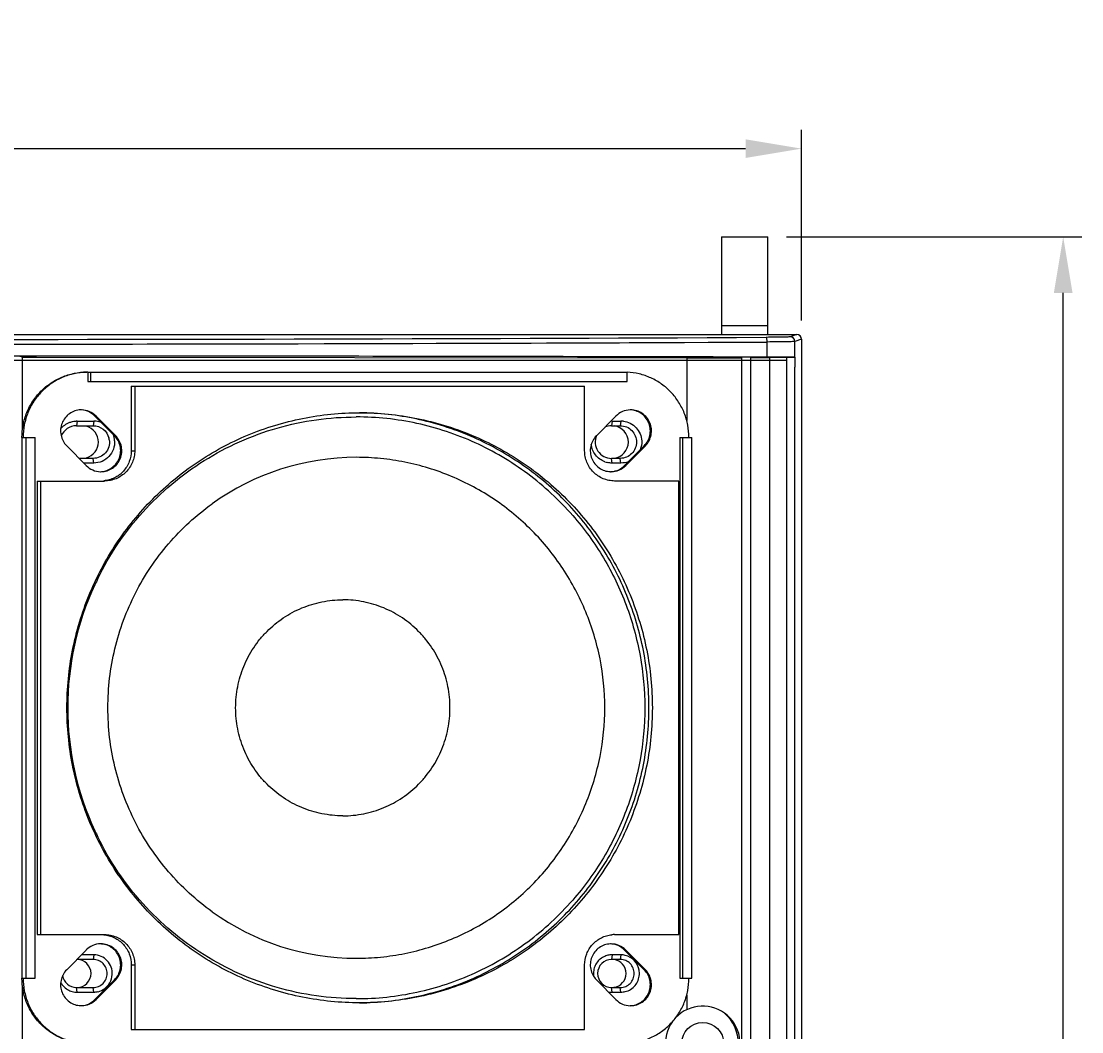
# Model space of a CAD drawing. Header units: millimetres. Extents: x 0 to 1782, y 0 to 1260.
# Drawn here: x 267.5 to 381.3, y 900.5 to 1008.9 of the extents above; entities that cross this region are included whole.
import ezdxf

# ---------------------------------------------------------------- set-up
doc = ezdxf.new("R2010")
doc.units = ezdxf.units.MM
doc.header["$LTSCALE"] = 0.1
doc.layers.get('0').update_dxf_attribs({"lineweight": 13})
doc.layers.get('Defpoints').update_dxf_attribs({"lineweight": 9})
doc.layers.add('标注', color=251, linetype='Continuous', lineweight=9)
doc.styles.get("Standard").update_dxf_attribs({"font": 'arial.ttf'})
doc.dimstyles.new('STANDARD 4', dxfattribs={"dimscale": 4, "dimtxt": 2.5, "dimasz": 1.5, "dimexe": 0.5, "dimexo": 0.5, "dimgap": 0.5, "dimtad": 1, "dimtoh": 1, "dimdec": 1, "dimzin": 12, "dimdsep": 46, "dimtxsty": 'Standard', "dimcen": 0, "dimclrd": 256, "dimclre": 256, "dimclrt": 256, "dimadec": 0, "dimazin": 0, "dimtp": 0.01, "dimtm": 0.01, "dimtfac": 1, "dimtdec": 1, "dimtofl": 0, "dimtmove": 0, "dimatfit": 3, "dimfxl": 1, "dimtolj": 1, "dimtzin": 4, "dimlwd": -1, "dimlwe": -1, "dimarcsym": 0})

# ---------------------------------------------------------------- blocks, each defined once
blk = doc.blocks.new('*D3')
at = {"layer": 'Defpoints', "color": 0, "transparency": 16777216}
for p in [(347.6, 985.8), (379.29, 985.8), (351.21, 668.8)]:
    blk.add_point(p, dxfattribs=at)
at = {"layer": '标注', "transparency": 16777216}
for p, q in [((349.6, 985.8), (381.29, 985.8)), ((379.29, 674.8), (379.29, 979.8)), ((353.21, 668.8), (381.29, 668.8))]:
    blk.add_line(p, q, dxfattribs=at)
for points in [[(378.29, 979.8), (380.29, 979.8), (379.29, 985.8)], [(378.29, 674.8), (380.29, 674.8), (379.29, 668.8)]]:
    blk.add_solid(points, dxfattribs=at)
at = {"layer": '标注', "transparency": 16777216, "insert": (372.18, 827.3), "char_height": 10, "attachment_point": 5, "rotation": 90}
blk.add_mtext('\\A1;317', dxfattribs=at)
blk = doc.blocks.new('*D4')
at = {"layer": 'Defpoints', "color": 0, "transparency": 16777216}
for p in [(351.21, 995.27), (140.99, 974.83), (351.21, 974.83)]:
    blk.add_point(p, dxfattribs=at)
at = {"layer": '标注', "transparency": 16777216}
for p, q in [((140.99, 976.83), (140.99, 997.27)), ((351.21, 976.83), (351.21, 997.27)), ((146.99, 995.27), (345.21, 995.27))]:
    blk.add_line(p, q, dxfattribs=at)
for points in [[(146.99, 996.27), (146.99, 994.27), (140.99, 995.27)], [(345.21, 996.27), (345.21, 994.27), (351.21, 995.27)]]:
    blk.add_solid(points, dxfattribs=at)
at = {"layer": '标注', "transparency": 16777216, "insert": (246.1, 1002.37), "char_height": 10, "attachment_point": 5}
blk.add_mtext('\\A1;210', dxfattribs=at)

msp = doc.modelspace()

# ---------------------------------------------------------------- hatches: boundary and pattern name
at = {"layer": '标注'}
h = msp.add_hatch(dxfattribs=at)
h.set_pattern_fill('HONEY', color=256, scale=2)
h.set_pattern_definition([(0, (631.211, 141.5306), (9.525, 5.49926), [6.35, -12.7]), (120, (631.211, 141.5306), (-9.525, 5.49926), [6.35, -12.7]), (60, (631.211, 141.5306), (2e-08, 10.998523), [-12.7, 6.35])])
edge = h.paths.add_edge_path()
edge.add_spline(control_points=[(349.58, 812.21), (337.65, 826.91), (308.87, 854.53), (234.31, 863.25), (184.37, 916.54), (164.79, 958.13), (158.76, 972.55)], knot_values=[29.485286, 29.485286, 29.485286, 29.485286, 84.993062, 150.670041, 241.548536, 288.497234, 288.497234, 288.497234, 288.497234], degree=3, periodic=0)
edge.add_line((158.76, 972.55), (142.62, 972.55))
edge.add_line((142.62, 972.55), (142.62, 682.05))
edge.add_line((142.62, 682.05), (218.71, 682.05))
edge.add_line((218.71, 682.05), (225.74, 694.05))
edge.add_line((225.74, 694.05), (236.52, 694.05))
edge.add_line((236.52, 694.05), (242.52, 683.65))
edge.add_line((242.52, 683.65), (249.68, 683.65))
edge.add_line((249.68, 683.65), (255.68, 694.05))
edge.add_line((255.68, 694.05), (266.46, 694.05))
edge.add_line((266.46, 694.05), (273.49, 682.05))
edge.add_line((273.49, 682.05), (349.58, 682.05))
edge.add_line((349.58, 682.05), (349.58, 812.21))

# ---------------------------------------------------------------- linework, layer by layer
for p, q in [((342.6, 985.8), (342.6, 975.33)), ((342.6, 985.8), (347.6, 985.8)), ((347.6, 975.33), (347.6, 985.8)), ((342.6, 976.3), (347.6, 976.3)), ((141.49, 975.33), (350.7, 975.33)), ((141.49, 975.33), (350.7, 975.33)), ((157.61, 975.33), (350.7, 975.33)), ((347.53, 972.92), (347.53, 974.53)), ((347.53, 972.92), (347.53, 974.53)), ((347.53, 972.92), (347.53, 974.53)), ((350.7, 975.33), (349.98, 975.09)), ((350.7, 975.33), (349.98, 975.09)), ((350.7, 975.33), (349.98, 975.09)), ((351.21, 974.83), (350.48, 974.59)), ((351.21, 974.83), (350.48, 974.59)), ((351.21, 974.83), (350.48, 974.59)), ((350.48, 972.88), (350.48, 974.59)), ((350.48, 972.91), (350.48, 974.59)), ((350.48, 972.88), (350.48, 974.59)), ((351.21, 974.83), (351.21, 679.77)), ((351.21, 974.83), (351.21, 679.77)), ((351.21, 974.83), (351.21, 810.18)), ((349.58, 972.55), (142.62, 972.55)), ((267.6, 972.92), (267.3, 972.96)), ((267.6, 972.92), (267.3, 972.96)), ((267.6, 972.92), (269.1, 972.92)), ((267.6, 965.21), (267.6, 972.92)), ((267.6, 972.92), (338.89, 972.84)), ((338.89, 972.84), (338.89, 966.11)), ((338.89, 972.84), (344.78, 972.84)), ((344.78, 972.87), (344.78, 817.92)), ((345.78, 816.76), (345.78, 972.87)), ((347.78, 972.83), (345.78, 972.83)), ((349.64, 972.88), (347.78, 972.87)), ((347.78, 972.87), (347.78, 814.4)), ((349.64, 681.71), (349.64, 972.91)), ((349.64, 681.71), (349.64, 972.88)), ((349.64, 812.12), (349.64, 972.88)), ((350.48, 972.88), (350.5, 972.88)), ((350.48, 972.88), (350.5, 972.88)), ((350.5, 972.91), (350.5, 972.03)), ((350.5, 972.88), (350.5, 972.03)), ((350.5, 972.88), (350.5, 972.03)), ((274.61, 971.3), (274.61, 970.3)), ((274.61, 971.3), (332.48, 971.3)), ((274.91, 971.3), (274.91, 970.3)), ((332.48, 970.3), (332.48, 971.3)), ((350.5, 972.03), (350.5, 971.83)), ((350.5, 972.03), (350.5, 971.83)), ((350.5, 972.03), (350.5, 971.83)), ((350.5, 682.57), (350.5, 971.83)), ((350.5, 682.57), (350.5, 971.83)), ((350.5, 811.07), (350.5, 971.83)), ((274.61, 970.3), (332.48, 970.3)), ((279.27, 969.8), (279.27, 962.87)), ((279.27, 969.8), (327.93, 969.8)), ((279.64, 969.8), (279.64, 962.87)), ((327.93, 962.87), (327.93, 969.8)), ((277.48, 964.47), (275.37, 966.59)), ((275.49, 966.59), (275.37, 966.59)), ((277.6, 964.47), (275.49, 966.59)), ((331.29, 966.59), (329.19, 964.47)), ((273.45, 966.05), (273.39, 965.55)), ((273.39, 965.55), (275.19, 965.55)), ((273.45, 966.05), (275.25, 966.05)), ((275.25, 966.05), (275.19, 965.55)), ((330.88, 966.05), (330.82, 965.55)), ((330.82, 965.55), (331.76, 965.55)), ((330.88, 966.05), (331.82, 966.05)), ((331.82, 966.05), (331.76, 965.55)), ((267.54, 964.3), (267.54, 906.3)), ((267.54, 964.3), (268.96, 964.3)), ((267.97, 964.3), (267.97, 906.3)), ((268.96, 906.3), (268.96, 964.3)), ((277.6, 964.47), (277.48, 964.47)), ((338.13, 964.3), (338.13, 906.3)), ((338.13, 964.3), (339.43, 964.3)), ((338.44, 964.3), (338.44, 906.3)), ((339.43, 906.3), (339.43, 964.3)), ((272.34, 963.4), (274.44, 961.28)), ((332.22, 961.28), (334.33, 963.4)), ((332.34, 961.28), (334.45, 963.4)), ((334.45, 963.4), (334.33, 963.4)), ((275.19, 962.05), (273.68, 962.05)), ((275.25, 961.55), (275.19, 962.05)), ((279.27, 962.87), (279.64, 962.87)), ((330.88, 961.55), (330.82, 962.05)), ((331.76, 962.05), (330.82, 962.05)), ((331.82, 961.55), (331.76, 962.05)), ((275.25, 961.55), (274.18, 961.55)), ((331.82, 961.55), (330.88, 961.55)), ((332.34, 961.28), (332.22, 961.28)), ((269.17, 959.62), (269.17, 910.97)), ((269.17, 959.62), (276.41, 959.62)), ((269.54, 959.62), (269.54, 910.97)), ((338.03, 959.62), (331.15, 959.62)), ((338.03, 910.97), (338.03, 959.62)), ((269.17, 910.97), (276.41, 910.97)), ((331.15, 910.97), (338.03, 910.97)), ((274.44, 909.31), (272.34, 907.19)), ((275.25, 908.8), (273.93, 908.8)), ((275.25, 908.8), (275.19, 908.3)), ((330.88, 908.8), (330.82, 908.3)), ((331.82, 908.8), (330.88, 908.8)), ((331.82, 908.8), (331.76, 908.3)), ((332.34, 909.31), (332.22, 909.31)), ((334.33, 907.19), (332.22, 909.31)), ((334.45, 907.19), (332.34, 909.31)), ((275.19, 908.3), (273.45, 908.3)), ((279.27, 907.72), (279.27, 900.8)), ((279.27, 907.72), (279.64, 907.72)), ((279.64, 907.72), (279.64, 900.8)), ((327.93, 900.8), (327.93, 907.72)), ((331.76, 908.3), (330.82, 908.3)), ((267.54, 906.3), (268.96, 906.3)), ((275.37, 904.01), (277.48, 906.13)), ((275.49, 904.01), (277.6, 906.13)), ((277.6, 906.13), (277.48, 906.13)), ((329.19, 906.13), (331.29, 904.01)), ((334.45, 907.19), (334.33, 907.19)), ((338.13, 906.3), (339.43, 906.3)), ((267.6, 860.89), (267.6, 905.38)), ((273.45, 904.8), (273.39, 905.3)), ((273.39, 905.3), (275.19, 905.3)), ((275.25, 904.8), (275.19, 905.3)), ((330.82, 905.3), (331.76, 905.3)), ((330.88, 904.8), (330.82, 905.3)), ((331.82, 904.8), (331.76, 905.3)), ((273.45, 904.8), (275.25, 904.8)), ((275.49, 904.01), (275.37, 904.01)), ((330.88, 904.8), (331.82, 904.8)), ((338.89, 904.49), (338.89, 902.91)), ((279.27, 900.8), (327.93, 900.8))]:
    msp.add_line(p, q)
msp.add_circle((340.6, 899.3), 2.25)
for centre, radius, start, end in [((246.1, 22873.76), 21899.47, 269.734619, 270.265381), ((246.1, 22873.76), 21899.47, 269.734619, 270.265381), ((246.1, 22817.93), 21843.13, 269.734277, 270.265723), ((246.1, 22817.93), 21843.13, 269.734277, 270.265723), ((246.1, 22873.76), 21899.47, 269.769394, 270.265381), ((349.98, 974.59), 0.5, 0.0105, 89.9196), ((349.98, 974.59), 0.5, 0.0105, 89.9196), ((349.98, 974.59), 0.5, 0.0105, 89.9196), ((274.61, 964.44), 6.86, 90.0003, 91.0171), ((273.92, 965.04), 2.21, 89.9982, 91.5819), ((273.91, 965.02), 2.22, 44.7322, 89.9639), ((273.79, 965.02), 2.23, 44.7396, 84.9462), ((332.87, 965.02), 2.23, 91.6112, 135.2653), ((332.87, 965.04), 2.21, 90.0027, 91.5862), ((273.39, 963.8), 1.75, 90, 159.0749), ((273.41, 964.18), 1.87, 88.8421, 91.592), ((275.25, 963.84), 2.21, 83.0928, 89.9814), ((275.25, 963.81), 2.24, 68.4391, 83.1002), ((330.82, 963.8), 1.75, 90, 113.9789), ((330.84, 964.18), 1.87, 88.8421, 91.592), ((331.82, 963.84), 2.21, 83.0928, 89.9814), ((275.15, 963.8), 1.77, 7.4688, 14.868), ((275.21, 963.79), 2.28, 3.385, 21.3313), ((330.82, 963.8), 1.75, 156.6642, 270), ((303.44, 935.63), 26.53, 90.0202, 125.6945), ((276.02, 962.85), 2.23, 224.7347, 268.3888), ((330.89, 963.8), 2.26, 249.7765, 256.311), ((330.76, 962.85), 2.22, 270.0361, 315.2678), ((330.64, 962.85), 2.23, 275.0538, 315.2604), ((331.83, 963.75), 2.2, 290.1114, 291.6164), ((276.02, 962.83), 2.21, 268.4138, 269.9973), ((330.76, 962.83), 2.21, 268.4181, 270.0018), ((303.86, 935.3), 31.41, 155.1643, 204.8357), ((303.75, 935.34), 31.28, 153.7919, 155.147), ((303.75, 935.25), 31.28, 204.853, 206.2081), ((303.44, 934.96), 26.53, 234.3055, 269.9798), ((331.15, 907.78), 3.19, 90.0077, 95.1203), ((276.02, 907.75), 2.23, 91.6112, 135.2653), ((276.02, 907.76), 2.21, 90.0027, 91.5862), ((330.76, 907.76), 2.21, 89.9982, 91.5819), ((330.76, 907.75), 2.22, 44.7322, 89.9639), ((330.64, 907.74), 2.23, 44.7396, 84.9462), ((331.82, 906.82), 1.98, 76.4662, 89.9428), ((330.82, 906.8), 1.5, 90, 270), ((273.39, 906.8), 1.5, 188.3873, 270), ((330.89, 906.8), 2.01, 183.5649, 189.1768), ((331.79, 906.8), 2.02, 356.6857, 9.8822), ((275.24, 906.78), 1.99, 283.5939, 330.2732), ((273.42, 906.46), 1.67, 268.0764, 271.0829), ((273.91, 905.57), 2.22, 270.0361, 315.2678), ((273.79, 905.57), 2.23, 275.0538, 315.2604), ((275.25, 906.78), 1.98, 270.0573, 283.5324), ((330.85, 906.46), 1.67, 268.0764, 271.0829), ((332.87, 905.57), 2.23, 224.7347, 268.3888), ((331.82, 906.78), 1.98, 270.0573, 283.5324), ((273.92, 905.56), 2.21, 268.4181, 270.0018), ((332.87, 905.56), 2.21, 268.4138, 269.9973), ((340.6, 899.3), 4, 144.0326, 136.5462), ((340.11, 899.29), 4.31, 359.9637, 48.6074)]:
    msp.add_arc(centre, radius, start, end)
for centre, major_axis, ratio, start_param, end_param in [((350.7, 974.83), (0.475, 0.158), 0.998478, -0.32105, 1.248833), ((350.7, 974.83), (0.475, 0.158), 0.998478, -0.32105, 1.248833), ((350.7, 974.83), (0.475, 0.158), 0.998478, -0.32105, 1.248833), ((246.1, 969.64), (388.5, 0), 0.008727, 1.298735, 1.842858), ((246.1, 969.64), (388.5, 0), 0.008727, 7.589832, 8.118132), ((246.1, 969.64), (388.5, 0), 0.008727, 1.306646, 1.797987), ((346.49, 972.88), (4, 0), 0.008727, 0.05236, 1.306646), ((346.49, 972.88), (4, 0), 0.008727, 0.05236, 1.306646), ((350, 972.88), (0.5, 0), 0.008727, 0.05236, 2.356194), ((350, 972.88), (0.5, 0), 0.008727, 0.05236, 2.356194), ((273.99, 963.8), (1.76, 0), 0.992546, -1.304831, 1.304831), ((330.86, 963.8), (1.76, 0), 0.992546, 4.847543, 7.718827), ((273.44, 906.8), (-1.51, 0), 0.992546, 7.853982, 10.995574), ((330.86, 906.8), (-1.51, 0), 0.992546, 7.990705, 10.858851)]:
    msp.add_ellipse(centre, major_axis=major_axis, ratio=ratio, start_param=start_param, end_param=end_param)
for points, knots in [([(349.98, 975.09), (349.96, 975.08), (349.88, 975.08), (349.73, 975.06), (349.49, 975.06), (349.19, 975.05), (348.81, 975.04), (348.21, 975.04), (347.73, 975.03), (347.4, 975.03)], [0, 0, 0, 0, 0.027978, 0.088319, 0.179675, 0.299762, 0.445615, 0.613697, 1, 1, 1, 1]), ([(349.98, 975.09), (349.96, 975.08), (349.88, 975.08), (349.73, 975.06), (349.49, 975.06), (349.19, 975.05), (348.81, 975.04), (348.21, 975.04), (347.73, 975.03), (347.4, 975.03)], [0, 0, 0, 0, 0.027978, 0.088319, 0.179675, 0.299762, 0.445615, 0.613697, 1, 1, 1, 1]), ([(349.98, 975.09), (349.96, 975.08), (349.88, 975.08), (349.73, 975.06), (349.49, 975.06), (349.19, 975.05), (348.81, 975.04), (348.21, 975.04), (347.73, 975.03), (347.4, 975.03)], [0, 0, 0, 0, 0.027978, 0.088319, 0.179675, 0.299762, 0.445615, 0.613697, 1, 1, 1, 1]), ([(347.53, 974.53), (347.53, 974.65), (347.52, 974.81), (347.47, 974.97), (347.42, 975.03), (347.4, 975.03)], [0, 0, 0, 0, 0.661432, 0.880208, 1, 1, 1, 1]), ([(347.53, 974.53), (347.53, 974.65), (347.52, 974.81), (347.47, 974.97), (347.42, 975.03), (347.4, 975.03)], [0, 0, 0, 0, 0.661432, 0.880208, 1, 1, 1, 1]), ([(347.53, 974.53), (347.53, 974.65), (347.52, 974.81), (347.47, 974.97), (347.42, 975.03), (347.4, 975.03)], [0, 0, 0, 0, 0.661432, 0.880208, 1, 1, 1, 1]), ([(350.48, 974.59), (350.46, 974.58), (350.37, 974.58), (350.19, 974.56), (349.92, 974.56), (349.57, 974.55), (349.15, 974.54), (348.46, 974.54), (347.91, 974.53), (347.53, 974.53)], [0, 0, 0, 0, 0.027921, 0.088251, 0.179605, 0.299697, 0.445562, 0.61366, 1, 1, 1, 1]), ([(350.48, 974.59), (350.46, 974.58), (350.37, 974.58), (350.19, 974.56), (349.92, 974.56), (349.57, 974.55), (349.15, 974.54), (348.46, 974.54), (347.91, 974.53), (347.53, 974.53)], [0, 0, 0, 0, 0.027921, 0.088251, 0.179605, 0.299697, 0.445562, 0.61366, 1, 1, 1, 1]), ([(350.48, 974.59), (350.46, 974.58), (350.37, 974.58), (350.19, 974.56), (349.92, 974.56), (349.57, 974.55), (349.15, 974.54), (348.46, 974.54), (347.91, 974.53), (347.53, 974.53)], [0, 0, 0, 0, 0.027921, 0.088251, 0.179605, 0.299697, 0.445562, 0.61366, 1, 1, 1, 1]), ([(158.76, 972.55), (164.79, 958.13), (184.37, 916.54), (234.31, 863.25), (308.87, 854.53), (337.65, 826.91), (349.58, 812.21)], [29.485286, 29.485286, 29.485286, 29.485286, 76.433984, 167.312479, 232.989458, 288.497234, 288.497234, 288.497234, 288.497234]), ([(267.54, 964.3), (267.54, 964.75), (267.63, 965.67), (268.03, 966.99), (268.67, 968.21), (269.54, 969.28), (270.6, 970.15), (271.81, 970.81), (273.12, 971.21), (274.03, 971.3), (274.49, 971.3)], [0, 0, 0, 0, 0.125458, 0.250847, 0.376107, 0.501198, 0.626108, 0.750848, 0.875459, 1, 1, 1, 1]), ([(274.49, 971.3), (274.04, 971.29), (273.14, 971.18), (271.85, 970.77), (270.66, 970.11), (269.62, 969.23), (268.77, 968.17), (268.14, 966.96), (267.75, 965.66), (267.66, 964.75), (267.66, 964.3)], [0, 0, 0, 0, 0.124556, 0.249163, 0.373907, 0.498817, 0.623909, 0.749165, 0.874549, 1, 1, 1, 1]), ([(339.12, 964.3), (339.12, 964.74), (339.04, 965.63), (338.66, 966.92), (338.05, 968.11), (337.23, 969.17), (336.22, 970.04), (335.06, 970.71), (333.8, 971.15), (332.92, 971.27), (332.48, 971.29)], [0, 0, 0, 0, 0.12544, 0.250818, 0.37607, 0.501163, 0.626077, 0.750826, 0.87543, 1, 1, 1, 1]), ([(273.85, 967.25), (273.64, 967.24), (273.21, 967.16), (272.62, 966.87), (272.14, 966.41), (271.81, 965.84), (271.66, 965.2), (271.7, 964.54), (271.92, 963.91), (272.18, 963.56), (272.34, 963.4)], [0, 0, 0, 0, 0.124453, 0.249065, 0.37393, 0.499055, 0.624364, 0.749724, 0.874965, 1, 1, 1, 1]), ([(303.78, 903.65), (302.76, 903.65), (300.7, 903.75), (297.64, 904.21), (294.65, 904.96), (290.77, 906.36), (286.21, 908.81), (282.22, 912.12), (279.46, 915.19), (277.62, 917.69), (276.03, 920.36), (274.27, 924.1), (272.77, 929.09), (272.17, 935.3), (272.77, 941.51), (274.27, 946.49), (276.03, 950.24), (277.62, 952.91), (279.46, 955.41), (282.22, 958.48), (286.21, 961.78), (290.77, 964.24), (294.65, 965.63), (297.64, 966.39), (300.7, 966.84), (302.76, 966.95), (303.78, 966.95)], [0, 0, 0, 0, 0.031147, 0.062311, 0.093475, 0.124653, 0.186985, 0.249402, 0.280683, 0.311985, 0.343309, 0.374652, 0.437309, 0.5, 0.562691, 0.625348, 0.656691, 0.688015, 0.719317, 0.750598, 0.813015, 0.875347, 0.906525, 0.937689, 0.968853, 1, 1, 1, 1]), ([(275.68, 949.16), (276.31, 950.45), (277.76, 952.95), (280.43, 956.35), (283.55, 959.35), (287.04, 961.89), (290.85, 963.92), (294.9, 965.4), (299.12, 966.29), (301.99, 966.49), (303.42, 966.49)], [0, 0, 0, 0, 0.125398, 0.250675, 0.375823, 0.500843, 0.625748, 0.750556, 0.875297, 1, 1, 1, 1]), ([(326.65, 955.92), (325.93, 956.75), (324.39, 958.32), (321.85, 960.43), (319.11, 962.26), (316.19, 963.78), (313.12, 964.98), (309.95, 965.85), (306.7, 966.38), (304.51, 966.49), (303.42, 966.49)], [0, 0, 0, 0, 0.125284, 0.25047, 0.37556, 0.500564, 0.625495, 0.750357, 0.875204, 1, 1, 1, 1]), ([(303.78, 966.95), (304.81, 966.95), (306.87, 966.84), (309.92, 966.39), (312.92, 965.63), (316.79, 964.24), (321.35, 961.78), (325.34, 958.48), (328.1, 955.41), (329.94, 952.91), (331.53, 950.24), (333.29, 946.49), (334.79, 941.51), (335.4, 935.3), (334.79, 929.09), (333.29, 924.1), (331.53, 920.36), (329.94, 917.69), (328.1, 915.19), (325.34, 912.12), (321.35, 908.81), (316.79, 906.36), (312.92, 904.96), (309.92, 904.21), (306.87, 903.75), (304.81, 903.65), (303.78, 903.65)], [0, 0, 0, 0, 0.031147, 0.062311, 0.093475, 0.124653, 0.186985, 0.249402, 0.280683, 0.311985, 0.343309, 0.374652, 0.437309, 0.5, 0.562691, 0.625348, 0.656691, 0.688015, 0.719317, 0.750598, 0.813015, 0.875347, 0.906525, 0.937689, 0.968853, 1, 1, 1, 1]), ([(303.78, 903.65), (304.8, 903.66), (306.84, 903.79), (309.87, 904.27), (312.84, 905.05), (316.67, 906.47), (321.17, 908.95), (325.12, 912.25), (327.84, 915.31), (329.65, 917.8), (331.22, 920.46), (332.95, 924.18), (334.43, 929.13), (335.03, 935.3), (334.43, 941.46), (332.95, 946.41), (331.22, 950.14), (329.65, 952.79), (327.84, 955.28), (325.12, 958.34), (321.17, 961.65), (316.67, 964.12), (312.84, 965.54), (309.87, 966.32), (306.84, 966.81), (304.8, 966.93), (303.78, 966.94)], [0, 0, 0, 0, 0.031151, 0.062312, 0.093475, 0.124654, 0.186988, 0.249406, 0.280687, 0.311989, 0.343313, 0.374655, 0.43731, 0.5, 0.56269, 0.625345, 0.656687, 0.688011, 0.719313, 0.750594, 0.813012, 0.875346, 0.906525, 0.937688, 0.968849, 1, 1, 1, 1]), ([(334.45, 963.4), (334.6, 963.56), (334.8, 963.83), (334.98, 964.24), (335.1, 964.66), (335.12, 965.22), (334.99, 965.76), (334.79, 966.16), (334.54, 966.52), (334.13, 966.89), (333.53, 967.18), (333.09, 967.25), (332.87, 967.25)], [0, 0, 0, 0, 0.12496, 0.187695, 0.250461, 0.375744, 0.50097, 0.563686, 0.626343, 0.751113, 0.875632, 1, 1, 1, 1]), ([(334.33, 963.4), (334.48, 963.56), (334.73, 963.9), (334.96, 964.5), (335.01, 965.15), (334.87, 965.78), (334.57, 966.34), (334.13, 966.8), (333.57, 967.12), (333.15, 967.22), (332.94, 967.24)], [0, 0, 0, 0, 0.125016, 0.250237, 0.375579, 0.500883, 0.62602, 0.750908, 0.875543, 1, 1, 1, 1]), ([(271.69, 965.2), (271.82, 965.36), (272.12, 965.65), (272.49, 965.84), (272.69, 965.92)], [0, 0, 0, 0, 0.498304, 1, 1, 1, 1]), ([(272.69, 965.92), (272.74, 965.94), (272.96, 966.01), (273.19, 966.04), (273.36, 966.05)], [0, 0, 0, 0, 0.25371, 1, 1, 1, 1]), ([(275.19, 965.55), (275.56, 965.55), (276.33, 965.29), (276.77, 964.61), (276.87, 964.25)], [0, 0, 0, 0, 0.498952, 1, 1, 1, 1]), ([(331.76, 965.55), (331.99, 965.55), (332.45, 965.46), (333.02, 965.07), (333.41, 964.48), (333.55, 963.8), (333.41, 963.11), (333.02, 962.53), (332.45, 962.14), (331.99, 962.05), (331.76, 962.05)], [0, 0, 0, 0, 0.124567, 0.249388, 0.374568, 0.5, 0.625432, 0.750611, 0.875433, 1, 1, 1, 1]), ([(332.09, 966.03), (332.35, 966), (332.85, 965.85), (333.48, 965.37), (333.92, 964.71), (334.04, 964.19), (334.05, 963.93)], [0, 0, 0, 0, 0.249383, 0.498969, 0.74926, 1, 1, 1, 1]), ([(276.02, 960.62), (276.24, 960.62), (276.68, 960.69), (277.28, 960.98), (277.69, 961.35), (277.94, 961.71), (278.14, 962.11), (278.28, 962.65), (278.25, 963.21), (278.13, 963.64), (277.95, 964.04), (277.75, 964.31), (277.6, 964.47)], [0, 0, 0, 0, 0.124368, 0.248887, 0.373657, 0.436314, 0.49903, 0.624256, 0.749539, 0.812305, 0.87504, 1, 1, 1, 1]), ([(276.09, 960.63), (276.3, 960.65), (276.72, 960.75), (277.28, 961.07), (277.72, 961.53), (278.03, 962.09), (278.16, 962.73), (278.11, 963.37), (277.88, 963.97), (277.63, 964.32), (277.48, 964.47)], [0, 0, 0, 0, 0.124457, 0.249092, 0.37398, 0.499117, 0.624421, 0.749763, 0.874984, 1, 1, 1, 1]), ([(329.19, 964.47), (329.03, 964.31), (328.77, 963.96), (328.55, 963.33), (328.51, 962.67), (328.66, 962.03), (328.99, 961.46), (329.47, 961), (330.05, 960.71), (330.49, 960.63), (330.7, 960.63)], [0, 0, 0, 0, 0.125035, 0.250276, 0.375636, 0.500945, 0.62607, 0.750935, 0.875547, 1, 1, 1, 1]), ([(276.91, 964.03), (276.94, 963.78), (276.9, 963.27), (276.53, 962.61), (275.93, 962.15), (275.43, 962.05), (275.19, 962.05)], [0, 0, 0, 0, 0.250844, 0.501272, 0.750897, 1, 1, 1, 1]), ([(277.48, 963.93), (277.5, 963.63), (277.41, 963.01), (276.92, 962.21), (276.16, 961.67), (275.55, 961.55), (275.25, 961.55)], [0, 0, 0, 0, 0.250857, 0.50125, 0.750858, 1, 1, 1, 1]), ([(330.11, 961.68), (329.72, 961.83), (329, 962.34), (328.68, 963.16), (328.64, 963.57)], [0, 0, 0, 0, 0.50149, 1, 1, 1, 1]), ([(279.27, 962.87), (279.27, 962.48), (279.12, 961.67), (278.59, 960.8), (277.99, 960.26), (277.48, 959.94), (276.92, 959.73), (276.53, 959.66), (276.33, 959.64)], [0, 0, 0, 0, 0.250272, 0.500046, 0.625236, 0.750236, 0.875122, 1, 1, 1, 1]), ([(279.64, 962.87), (279.64, 962.66), (279.6, 962.24), (279.41, 961.62), (279.11, 961.06), (278.71, 960.56), (278.21, 960.16), (277.65, 959.85), (277.04, 959.67), (276.62, 959.62), (276.41, 959.62)], [0, 0, 0, 0, 0.12542, 0.250865, 0.376101, 0.501198, 0.626113, 0.75083, 0.875497, 1, 1, 1, 1]), ([(303.43, 908.43), (304.3, 908.43), (306.04, 908.52), (308.64, 908.91), (311.18, 909.55), (314.47, 910.74), (318.34, 912.82), (321.73, 915.62), (324.07, 918.23), (325.63, 920.35), (326.98, 922.62), (328.47, 925.8), (329.75, 930.03), (330.26, 935.3), (329.75, 940.57), (328.47, 944.8), (326.98, 947.98), (325.63, 950.24), (324.07, 952.37), (321.73, 954.97), (318.34, 957.78), (314.47, 959.86), (311.18, 961.04), (308.64, 961.69), (306.04, 962.07), (304.3, 962.16), (303.43, 962.16)], [0, 0, 0, 0, 0.031148, 0.062311, 0.093474, 0.124653, 0.186985, 0.249402, 0.280683, 0.311985, 0.343309, 0.374652, 0.437309, 0.5, 0.562691, 0.625348, 0.656691, 0.688015, 0.719317, 0.750598, 0.813015, 0.875347, 0.906526, 0.937689, 0.968852, 1, 1, 1, 1]), ([(331.15, 959.62), (330.94, 959.62), (330.52, 959.67), (329.91, 959.85), (329.35, 960.16), (328.86, 960.56), (328.45, 961.06), (328.15, 961.62), (327.97, 962.24), (327.93, 962.66), (327.93, 962.87)], [0, 0, 0, 0, 0.124503, 0.24917, 0.373887, 0.498802, 0.623899, 0.749135, 0.87458, 1, 1, 1, 1]), ([(287.96, 913.42), (287.1, 914.04), (285.45, 915.38), (283.23, 917.67), (281.29, 920.21), (279.67, 922.96), (278.39, 925.89), (277.45, 928.95), (276.89, 932.1), (276.7, 935.3), (276.89, 938.49), (277.45, 941.64), (278.39, 944.71), (279.67, 947.63), (281.29, 950.39), (283.23, 952.93), (285.45, 955.22), (287.1, 956.56), (287.96, 957.18)], [0, 0, 0, 0, 0.062334, 0.124724, 0.187169, 0.249665, 0.312205, 0.374782, 0.437385, 0.5, 0.562615, 0.625218, 0.687795, 0.750335, 0.812831, 0.875276, 0.937666, 1, 1, 1, 1]), ([(326.65, 955.92), (327.88, 954.51), (330.1, 951.46), (332.54, 946.38), (334.04, 940.93), (334.55, 935.3), (334.04, 929.67), (332.54, 924.22), (330.1, 919.13), (327.88, 916.08), (326.65, 914.68)], [0, 0, 0, 0, 0.124844, 0.249815, 0.374882, 0.5, 0.625118, 0.750185, 0.875157, 1, 1, 1, 1]), ([(301.97, 923.71), (301.22, 923.71), (300.09, 923.82), (298.63, 924.19), (297.21, 924.7), (295.54, 925.6), (294.08, 926.81), (293.07, 927.93), (292.17, 929.15), (291.28, 930.84), (290.62, 933.02), (290.4, 935.3), (290.62, 937.57), (291.28, 939.76), (292.17, 941.44), (293.07, 942.66), (294.08, 943.78), (295.54, 944.99), (297.21, 945.89), (298.63, 946.4), (300.09, 946.77), (301.22, 946.89), (301.97, 946.89)], [0, 0, 0, 0, 0.062254, 0.093429, 0.124614, 0.186966, 0.249401, 0.280691, 0.312004, 0.374614, 0.43729, 0.5, 0.56271, 0.625386, 0.687996, 0.719309, 0.750599, 0.813034, 0.875386, 0.906571, 0.937746, 1, 1, 1, 1]), ([(301.97, 923.71), (302.73, 923.71), (303.86, 923.82), (305.32, 924.19), (306.74, 924.7), (308.41, 925.6), (309.87, 926.81), (310.88, 927.93), (311.78, 929.15), (312.67, 930.84), (313.33, 933.02), (313.55, 935.3), (313.33, 937.57), (312.67, 939.76), (311.78, 941.44), (310.88, 942.66), (309.87, 943.78), (308.41, 944.99), (306.74, 945.89), (305.32, 946.4), (303.86, 946.77), (302.73, 946.89), (301.97, 946.89)], [0, 0, 0, 0, 0.062254, 0.093429, 0.124614, 0.186966, 0.249401, 0.280691, 0.312004, 0.374614, 0.43729, 0.5, 0.56271, 0.625386, 0.687996, 0.719309, 0.750599, 0.813034, 0.875386, 0.906571, 0.937746, 1, 1, 1, 1]), ([(303.42, 904.1), (301.99, 904.1), (299.12, 904.3), (294.9, 905.2), (290.85, 906.68), (287.04, 908.7), (283.55, 911.24), (280.43, 914.24), (277.76, 917.65), (276.31, 920.15), (275.68, 921.44)], [0, 0, 0, 0, 0.124703, 0.249444, 0.374252, 0.499157, 0.624177, 0.749325, 0.874602, 1, 1, 1, 1]), ([(303.42, 904.1), (304.51, 904.1), (306.7, 904.22), (309.95, 904.74), (313.12, 905.61), (316.19, 906.81), (319.11, 908.34), (321.85, 910.16), (324.39, 912.27), (325.93, 913.85), (326.65, 914.68)], [0, 0, 0, 0, 0.124796, 0.249643, 0.374505, 0.499436, 0.62444, 0.74953, 0.874716, 1, 1, 1, 1]), ([(276.33, 910.96), (276.53, 910.94), (276.92, 910.87), (277.48, 910.65), (277.99, 910.33), (278.59, 909.79), (279.12, 908.92), (279.27, 908.12), (279.27, 907.72)], [0, 0, 0, 0, 0.124878, 0.249764, 0.374764, 0.499954, 0.749728, 1, 1, 1, 1]), ([(276.41, 910.97), (276.62, 910.97), (277.04, 910.93), (277.65, 910.74), (278.21, 910.44), (278.71, 910.03), (279.11, 909.54), (279.41, 908.97), (279.6, 908.36), (279.64, 907.93), (279.64, 907.72)], [0, 0, 0, 0, 0.124503, 0.24917, 0.373887, 0.498802, 0.623899, 0.749135, 0.87458, 1, 1, 1, 1]), ([(327.93, 907.72), (327.93, 908.12), (328.08, 908.92), (328.61, 909.79), (329.21, 910.33), (329.72, 910.65), (330.28, 910.87), (330.67, 910.94), (330.87, 910.96)], [0, 0, 0, 0, 0.250272, 0.500046, 0.625236, 0.750236, 0.875122, 1, 1, 1, 1]), ([(277.6, 906.13), (277.75, 906.29), (277.95, 906.56), (278.13, 906.96), (278.25, 907.39), (278.28, 907.94), (278.14, 908.49), (277.94, 908.88), (277.69, 909.24), (277.28, 909.62), (276.68, 909.9), (276.24, 909.97), (276.02, 909.97)], [0, 0, 0, 0, 0.12496, 0.187695, 0.250461, 0.375744, 0.50097, 0.563686, 0.626343, 0.751113, 0.875632, 1, 1, 1, 1]), ([(277.48, 906.13), (277.63, 906.28), (277.88, 906.62), (278.11, 907.23), (278.16, 907.87), (278.03, 908.5), (277.72, 909.07), (277.28, 909.53), (276.72, 909.85), (276.3, 909.94), (276.09, 909.96)], [0, 0, 0, 0, 0.125016, 0.250237, 0.375579, 0.500883, 0.62602, 0.750908, 0.875543, 1, 1, 1, 1]), ([(330.7, 909.97), (330.49, 909.96), (330.05, 909.89), (329.47, 909.59), (328.99, 909.14), (328.66, 908.56), (328.51, 907.92), (328.55, 907.26), (328.77, 906.64), (329.03, 906.28), (329.19, 906.13)], [0, 0, 0, 0, 0.124453, 0.249065, 0.37393, 0.499055, 0.624364, 0.749724, 0.874965, 1, 1, 1, 1]), ([(277.23, 906.68), (277.25, 906.95), (277.17, 907.5), (276.73, 908.21), (276.06, 908.69), (275.52, 908.8), (275.25, 908.8)], [0, 0, 0, 0, 0.250857, 0.501251, 0.750858, 1, 1, 1, 1]), ([(329.98, 908.59), (329.81, 908.5), (329.48, 908.27), (329.12, 907.81), (328.9, 907.26), (328.87, 906.87), (328.88, 906.67)], [0, 0, 0, 0, 0.251901, 0.501343, 0.750505, 1, 1, 1, 1]), ([(333.78, 907.14), (333.71, 907.52), (333.36, 908.25), (332.66, 908.65), (332.29, 908.74)], [0, 0, 0, 0, 0.500971, 1, 1, 1, 1]), ([(275.19, 905.3), (275.38, 905.3), (275.77, 905.38), (276.27, 905.71), (276.6, 906.21), (276.72, 906.8), (276.6, 907.39), (276.27, 907.89), (275.77, 908.22), (275.38, 908.3), (275.19, 908.3)], [0, 0, 0, 0, 0.124567, 0.249389, 0.374568, 0.5, 0.625432, 0.750612, 0.875433, 1, 1, 1, 1]), ([(331.76, 905.3), (331.96, 905.3), (332.35, 905.38), (332.84, 905.71), (333.17, 906.21), (333.29, 906.8), (333.17, 907.39), (332.84, 907.89), (332.35, 908.22), (331.96, 908.3), (331.76, 908.3)], [0, 0, 0, 0, 0.124567, 0.249389, 0.374568, 0.5, 0.625432, 0.750612, 0.875433, 1, 1, 1, 1]), ([(274.49, 899.3), (274.03, 899.3), (273.12, 899.39), (271.81, 899.79), (270.6, 900.44), (269.54, 901.32), (268.67, 902.38), (268.03, 903.6), (267.63, 904.92), (267.54, 905.84), (267.54, 906.3)], [0, 0, 0, 0, 0.124541, 0.249152, 0.373892, 0.498802, 0.623893, 0.749153, 0.874542, 1, 1, 1, 1]), ([(267.66, 906.3), (267.66, 905.85), (267.75, 904.94), (268.14, 903.63), (268.77, 902.42), (269.62, 901.36), (270.66, 900.48), (271.85, 899.83), (273.14, 899.41), (274.04, 899.31), (274.49, 899.3)], [0, 0, 0, 0, 0.125451, 0.250835, 0.376091, 0.501183, 0.626093, 0.750837, 0.875444, 1, 1, 1, 1]), ([(272.34, 907.19), (272.18, 907.04), (271.92, 906.68), (271.7, 906.06), (271.66, 905.4), (271.81, 904.76), (272.14, 904.18), (272.62, 903.73), (273.21, 903.43), (273.64, 903.36), (273.85, 903.35)], [0, 0, 0, 0, 0.125035, 0.250276, 0.375636, 0.500945, 0.62607, 0.750935, 0.875547, 1, 1, 1, 1]), ([(332.29, 904.85), (332.69, 904.95), (333.46, 905.42), (333.78, 906.26), (333.81, 906.68)], [0, 0, 0, 0, 0.498962, 1, 1, 1, 1]), ([(332.48, 899.3), (332.92, 899.32), (333.8, 899.45), (335.06, 899.88), (336.22, 900.55), (337.23, 901.43), (338.05, 902.48), (338.66, 903.67), (339.04, 904.96), (339.12, 905.85), (339.12, 906.3)], [0, 0, 0, 0, 0.12457, 0.249174, 0.373923, 0.498837, 0.62393, 0.749182, 0.87456, 1, 1, 1, 1]), ([(332.87, 903.35), (333.09, 903.35), (333.53, 903.41), (334.13, 903.7), (334.54, 904.08), (334.79, 904.44), (334.99, 904.83), (335.12, 905.38), (335.1, 905.93), (334.98, 906.36), (334.8, 906.76), (334.6, 907.03), (334.45, 907.19)], [0, 0, 0, 0, 0.124368, 0.248887, 0.373657, 0.436314, 0.49903, 0.624256, 0.749539, 0.812305, 0.87504, 1, 1, 1, 1]), ([(332.94, 903.36), (333.15, 903.38), (333.57, 903.47), (334.13, 903.79), (334.57, 904.25), (334.87, 904.82), (335.01, 905.45), (334.96, 906.09), (334.73, 906.7), (334.48, 907.04), (334.33, 907.19)], [0, 0, 0, 0, 0.124457, 0.249092, 0.37398, 0.499117, 0.624421, 0.749763, 0.874984, 1, 1, 1, 1]), ([(271.69, 905.84), (271.79, 905.66), (272.05, 905.33), (272.39, 905.09), (272.57, 905)], [0, 0, 0, 0, 0.499575, 1, 1, 1, 1]), ([(272.57, 905), (272.64, 904.97), (272.89, 904.86), (273.16, 904.8), (273.36, 904.8)], [0, 0, 0, 0, 0.256087, 1, 1, 1, 1])]:
    msp.add_open_spline(points, degree=3, knots=knots)
for points in [[(334.05, 963.93), (334.07, 963.61), (334.02, 963.27), (333.9, 962.97)], [(330.88, 961.55), (330.7, 961.54), (330.53, 961.57), (330.36, 961.61)], [(332.59, 961.68), (332.35, 961.59), (332.08, 961.55), (331.82, 961.55)], [(330.42, 908.75), (330.27, 908.71), (330.12, 908.65), (329.98, 908.59)], [(330.88, 908.8), (330.72, 908.8), (330.57, 908.78), (330.42, 908.75)], [(276.97, 905.8), (277.12, 906.06), (277.21, 906.37), (277.23, 906.68)], [(330.46, 904.84), (330.57, 904.82), (330.68, 904.8), (330.79, 904.8)]]:
    msp.add_open_spline(points, degree=3)
msp.add_line((349.58, 972.55), (349.58, 682.05), dxfattribs=at)
msp.add_open_spline([(158.76, 972.55), (164.79, 958.13), (184.37, 916.54), (234.31, 863.25), (308.87, 854.53), (337.65, 826.91), (349.58, 812.21)], degree=3, knots=[29.485286, 29.485286, 29.485286, 29.485286, 76.433984, 167.312479, 232.989458, 288.497234, 288.497234, 288.497234, 288.497234], dxfattribs=at)

# ---------------------------------------------------------------- dimensions: what is measured, and where the dimension line sits
dim = msp.add_linear_dim(base=(351.21, 995.27), p1=(140.99, 974.83), p2=(351.21, 974.83), dimstyle='STANDARD 4', override={"dimdec": 0}, dxfattribs=at)
dim.commit()
dim.dimension.update_dxf_attribs({"geometry": '*D4', "text_midpoint": (246.1, 1002.37)})
dim = msp.add_linear_dim(base=(379.29, 985.8), p1=(351.21, 668.8), p2=(347.6, 985.8), angle=90, dimstyle='STANDARD 4', dxfattribs=at)
dim.commit()
dim.dimension.update_dxf_attribs({"geometry": '*D3', "text_midpoint": (379.29, 827.3), "dimtype": 160})

doc.saveas('drawing.dxf')
